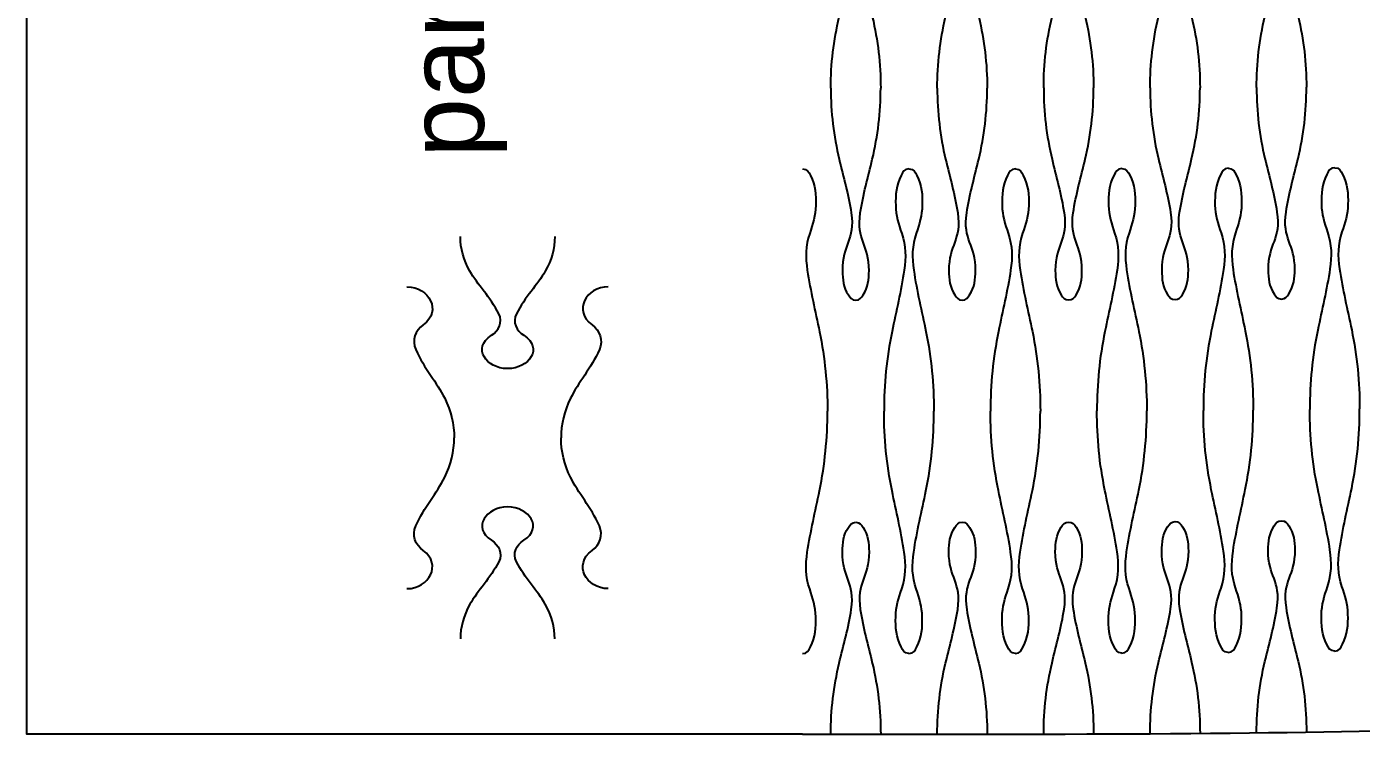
# Model space of a CAD drawing. Header units: millimetres. Extents: x 1 to 583, y -486 to -2.
# Drawn here: x 525.5 to 553.93, y -177.06 to -161.98 of the extents above; entities that cross this region are included whole.
import ezdxf

# ---------------------------------------------------------------- set-up
doc = ezdxf.new("R2010")
doc.units = ezdxf.units.MM
doc.header["$MEASUREMENT"] = 0
doc.layers.add('DEFAULT', color=7, linetype='Continuous')

msp = doc.modelspace()

# ---------------------------------------------------------------- linework, layer by layer
at = {"layer": 'DEFAULT'}
msp.add_lwpolyline([(542.024, -177.059), (525.497, -177.059), (525.497, -135.742), (542.024, -135.742)], dxfattribs=at)
for points, knots in [([(542.626, -163.287), (542.626, -162.77), (542.686, -162.271), (542.805, -161.769), (542.895, -161.389), (543.003, -161.013), (543.062, -160.625), (543.15, -160.046), (542.868, -159.948), (542.875, -159.396), (542.877, -159.21), (542.892, -159.043), (543, -158.878), (543.04, -158.816), (543.073, -158.768), (543.158, -158.768)], [0, 0, 0, 0, 1, 1, 1, 2, 2, 2, 3, 3, 3, 4, 4, 4, 5, 5, 5, 5]), ([(543.158, -158.768), (543.243, -158.768), (543.276, -158.816), (543.316, -158.878), (543.424, -159.044), (543.439, -159.21), (543.441, -159.397), (543.447, -159.947), (543.165, -160.048), (543.254, -160.625), (543.313, -161.013), (543.421, -161.389), (543.511, -161.769), (543.63, -162.271), (543.689, -162.77), (543.689, -163.287)], [0, 0, 0, 0, 1, 1, 1, 2, 2, 2, 3, 3, 3, 4, 4, 4, 5, 5, 5, 5]), ([(544.894, -163.286), (544.894, -162.77), (544.953, -162.271), (545.072, -161.769), (545.162, -161.389), (545.27, -161.013), (545.329, -160.625), (545.418, -160.046), (545.136, -159.948), (545.142, -159.396), (545.144, -159.209), (545.159, -159.043), (545.267, -158.878), (545.307, -158.816), (545.34, -158.767), (545.425, -158.767)], [0, 0, 0, 0, 1, 1, 1, 2, 2, 2, 3, 3, 3, 4, 4, 4, 5, 5, 5, 5]), ([(545.425, -158.767), (545.51, -158.767), (545.543, -158.816), (545.583, -158.878), (545.692, -159.043), (545.706, -159.21), (545.709, -159.396), (545.715, -159.947), (545.433, -160.047), (545.521, -160.625), (545.581, -161.013), (545.688, -161.388), (545.778, -161.769), (545.897, -162.271), (545.957, -162.77), (545.957, -163.286)], [0, 0, 0, 0, 1, 1, 1, 2, 2, 2, 3, 3, 3, 4, 4, 4, 5, 5, 5, 5]), ([(547.161, -163.285), (547.161, -162.769), (547.22, -162.27), (547.339, -161.768), (547.429, -161.387), (547.537, -161.012), (547.597, -160.624), (547.685, -160.045), (547.403, -159.947), (547.409, -159.396), (547.411, -159.209), (547.426, -159.043), (547.534, -158.877), (547.574, -158.816), (547.607, -158.767), (547.692, -158.767)], [0, 0, 0, 0, 1, 1, 1, 2, 2, 2, 3, 3, 3, 4, 4, 4, 5, 5, 5, 5]), ([(547.692, -158.767), (547.778, -158.767), (547.811, -158.815), (547.851, -158.877), (547.959, -159.043), (547.974, -159.209), (547.976, -159.396), (547.982, -159.946), (547.7, -160.046), (547.789, -160.624), (547.848, -161.012), (547.956, -161.387), (548.046, -161.767), (548.165, -162.269), (548.224, -162.768), (548.224, -163.284)], [0, 0, 0, 0, 1, 1, 1, 2, 2, 2, 3, 3, 3, 4, 4, 4, 5, 5, 5, 5]), ([(549.428, -163.282), (549.428, -162.766), (549.488, -162.267), (549.606, -161.765), (549.697, -161.385), (549.805, -161.009), (549.864, -160.621), (549.952, -160.043), (549.67, -159.945), (549.676, -159.394), (549.679, -159.207), (549.694, -159.041), (549.801, -158.876), (549.842, -158.814), (549.875, -158.765), (549.96, -158.765)], [0, 0, 0, 0, 1, 1, 1, 2, 2, 2, 3, 3, 3, 4, 4, 4, 5, 5, 5, 5]), ([(549.96, -158.765), (550.045, -158.765), (550.078, -158.814), (550.118, -158.875), (550.226, -159.041), (550.241, -159.207), (550.243, -159.394), (550.249, -159.944), (549.967, -160.044), (550.056, -160.621), (550.115, -161.009), (550.223, -161.384), (550.313, -161.764), (550.432, -162.265), (550.491, -162.764), (550.491, -163.279)], [0, 0, 0, 0, 1, 1, 1, 2, 2, 2, 3, 3, 3, 4, 4, 4, 5, 5, 5, 5]), ([(551.696, -163.275), (551.696, -162.76), (551.755, -162.261), (551.874, -161.76), (551.964, -161.379), (552.072, -161.004), (552.131, -160.616), (552.22, -160.038), (551.937, -159.942), (551.944, -159.391), (551.946, -159.204), (551.961, -159.038), (552.069, -158.873), (552.109, -158.811), (552.142, -158.763), (552.227, -158.763)], [0, 0, 0, 0, 1, 1, 1, 2, 2, 2, 3, 3, 3, 4, 4, 4, 5, 5, 5, 5]), ([(552.227, -158.763), (552.312, -158.763), (552.345, -158.811), (552.385, -158.872), (552.493, -159.038), (552.508, -159.204), (552.51, -159.39), (552.516, -159.94), (552.234, -160.039), (552.323, -160.616), (552.382, -161.003), (552.49, -161.378), (552.58, -161.757), (552.699, -162.258), (552.758, -162.755), (552.758, -163.27)], [0, 0, 0, 0, 1, 1, 1, 2, 2, 2, 3, 3, 3, 4, 4, 4, 5, 5, 5, 5]), ([(542.626, -163.287), (542.626, -163.803), (542.686, -164.302), (542.805, -164.804), (542.895, -165.185), (543.003, -165.56), (543.062, -165.948), (543.15, -166.527), (542.868, -166.625), (542.875, -167.177), (542.877, -167.364), (542.892, -167.53), (543, -167.696), (543.04, -167.757), (543.073, -167.806), (543.158, -167.806)], [0, 0, 0, 0, 1, 1, 1, 2, 2, 2, 3, 3, 3, 4, 4, 4, 5, 5, 5, 5]), ([(543.158, -167.806), (543.243, -167.806), (543.276, -167.757), (543.316, -167.696), (543.424, -167.53), (543.439, -167.363), (543.441, -167.177), (543.447, -166.626), (543.165, -166.526), (543.254, -165.948), (543.313, -165.56), (543.421, -165.184), (543.511, -164.804), (543.63, -164.302), (543.689, -163.803), (543.689, -163.287)], [0, 0, 0, 0, 1, 1, 1, 2, 2, 2, 3, 3, 3, 4, 4, 4, 5, 5, 5, 5]), ([(544.894, -163.286), (544.894, -163.803), (544.953, -164.302), (545.072, -164.804), (545.162, -165.184), (545.27, -165.56), (545.329, -165.948), (545.418, -166.527), (545.136, -166.625), (545.142, -167.176), (545.144, -167.363), (545.159, -167.529), (545.267, -167.695), (545.307, -167.757), (545.34, -167.805), (545.425, -167.805)], [0, 0, 0, 0, 1, 1, 1, 2, 2, 2, 3, 3, 3, 4, 4, 4, 5, 5, 5, 5]), ([(545.425, -167.805), (545.51, -167.805), (545.543, -167.756), (545.583, -167.695), (545.692, -167.529), (545.706, -167.363), (545.709, -167.176), (545.715, -166.625), (545.433, -166.525), (545.521, -165.947), (545.581, -165.559), (545.688, -165.184), (545.778, -164.803), (545.897, -164.301), (545.957, -163.802), (545.957, -163.286)], [0, 0, 0, 0, 1, 1, 1, 2, 2, 2, 3, 3, 3, 4, 4, 4, 5, 5, 5, 5]), ([(547.161, -163.285), (547.161, -163.801), (547.22, -164.3), (547.339, -164.802), (547.429, -165.182), (547.537, -165.558), (547.597, -165.946), (547.685, -166.525), (547.403, -166.622), (547.409, -167.174), (547.411, -167.361), (547.426, -167.527), (547.534, -167.693), (547.574, -167.754), (547.607, -167.803), (547.692, -167.802)], [0, 0, 0, 0, 1, 1, 1, 2, 2, 2, 3, 3, 3, 4, 4, 4, 5, 5, 5, 5]), ([(547.692, -167.802), (547.778, -167.802), (547.811, -167.754), (547.851, -167.692), (547.959, -167.526), (547.974, -167.36), (547.976, -167.173), (547.982, -166.622), (547.7, -166.523), (547.789, -165.945), (547.848, -165.557), (547.956, -165.182), (548.046, -164.801), (548.165, -164.299), (548.224, -163.8), (548.224, -163.284)], [0, 0, 0, 0, 1, 1, 1, 2, 2, 2, 3, 3, 3, 4, 4, 4, 5, 5, 5, 5]), ([(549.428, -163.282), (549.428, -163.798), (549.488, -164.296), (549.606, -164.798), (549.697, -165.178), (549.805, -165.553), (549.864, -165.94), (549.952, -166.519), (549.67, -166.617), (549.676, -167.169), (549.679, -167.355), (549.693, -167.521), (549.801, -167.686), (549.842, -167.748), (549.875, -167.796), (549.96, -167.796)], [0, 0, 0, 0, 1, 1, 1, 2, 2, 2, 3, 3, 3, 4, 4, 4, 5, 5, 5, 5]), ([(549.96, -167.796), (550.045, -167.795), (550.078, -167.747), (550.118, -167.685), (550.226, -167.519), (550.241, -167.353), (550.243, -167.166), (550.249, -166.616), (549.967, -166.516), (550.056, -165.939), (550.115, -165.551), (550.223, -165.176), (550.313, -164.796), (550.432, -164.294), (550.491, -163.795), (550.491, -163.279)], [0, 0, 0, 0, 1, 1, 1, 2, 2, 2, 3, 3, 3, 4, 4, 4, 5, 5, 5, 5]), ([(551.696, -163.275), (551.696, -163.79), (551.755, -164.288), (551.874, -164.789), (551.964, -165.168), (552.072, -165.542), (552.131, -165.929), (552.22, -166.508), (551.937, -166.605), (551.944, -167.157), (551.946, -167.343), (551.96, -167.509), (552.069, -167.674), (552.109, -167.735), (552.142, -167.783), (552.227, -167.782)], [0, 0, 0, 0, 1, 1, 1, 2, 2, 2, 3, 3, 3, 4, 4, 4, 5, 5, 5, 5]), ([(552.227, -167.782), (552.312, -167.781), (552.345, -167.733), (552.385, -167.671), (552.493, -167.505), (552.508, -167.339), (552.51, -167.152), (552.516, -166.603), (552.235, -166.504), (552.323, -165.928), (552.382, -165.54), (552.49, -165.165), (552.58, -164.785), (552.699, -164.283), (552.758, -163.785), (552.758, -163.27)], [0, 0, 0, 0, 1, 1, 1, 2, 2, 2, 3, 3, 3, 4, 4, 4, 5, 5, 5, 5]), ([(542.024, -177.059), (553.829, -177.059), (559.732, -177.059), (565.634, -176.026), (571.537, -174.993), (577.439, -172.928), (583.342, -164.664)], [0, 0, 0, 0, 1, 1, 1, 2, 2, 2, 2]), ([(542.024, -165.008), (542.128, -165.008), (542.152, -165.076), (542.191, -165.15), (542.302, -165.359), (542.312, -165.565), (542.307, -165.791), (542.302, -166), (542.245, -166.19), (542.178, -166.384), (542.086, -166.649), (542.085, -166.898), (542.126, -167.169), (542.192, -167.61), (542.297, -168.042), (542.386, -168.479), (542.5, -169.04), (542.556, -169.6), (542.556, -170.173)], [0, 0, 0, 0, 1, 1, 1, 2, 2, 2, 3, 3, 3, 4, 4, 4, 5, 5, 5, 6, 6, 6, 6]), ([(544.292, -165.008), (544.188, -165.008), (544.163, -165.076), (544.125, -165.15), (544.014, -165.359), (544.003, -165.565), (544.009, -165.791), (544.014, -166), (544.071, -166.19), (544.138, -166.384), (544.229, -166.649), (544.231, -166.898), (544.19, -167.169), (544.124, -167.61), (544.019, -168.042), (543.93, -168.478), (543.815, -169.04), (543.76, -169.6), (543.76, -170.173)], [0, 0, 0, 0, 1, 1, 1, 2, 2, 2, 3, 3, 3, 4, 4, 4, 5, 5, 5, 6, 6, 6, 6]), ([(544.292, -165.008), (544.395, -165.008), (544.42, -165.076), (544.458, -165.15), (544.569, -165.359), (544.58, -165.565), (544.574, -165.79), (544.57, -166), (544.512, -166.19), (544.445, -166.383), (544.354, -166.649), (544.352, -166.897), (544.393, -167.169), (544.459, -167.61), (544.564, -168.042), (544.653, -168.478), (544.768, -169.04), (544.823, -169.599), (544.823, -170.172)], [0, 0, 0, 0, 1, 1, 1, 2, 2, 2, 3, 3, 3, 4, 4, 4, 5, 5, 5, 6, 6, 6, 6]), ([(546.559, -165.007), (546.455, -165.007), (546.431, -165.075), (546.392, -165.149), (546.282, -165.358), (546.271, -165.564), (546.276, -165.79), (546.281, -165.999), (546.338, -166.189), (546.405, -166.382), (546.497, -166.648), (546.498, -166.896), (546.457, -167.168), (546.391, -167.609), (546.286, -168.041), (546.197, -168.477), (546.083, -169.039), (546.027, -169.598), (546.027, -170.172)], [0, 0, 0, 0, 1, 1, 1, 2, 2, 2, 3, 3, 3, 4, 4, 4, 5, 5, 5, 6, 6, 6, 6]), ([(546.559, -165.007), (546.662, -165.007), (546.687, -165.075), (546.726, -165.148), (546.836, -165.358), (546.847, -165.563), (546.842, -165.789), (546.837, -165.999), (546.779, -166.188), (546.712, -166.382), (546.621, -166.647), (546.62, -166.896), (546.66, -167.167), (546.726, -167.608), (546.831, -168.041), (546.92, -168.476), (547.035, -169.038), (547.09, -169.597), (547.09, -170.17)], [0, 0, 0, 0, 1, 1, 1, 2, 2, 2, 3, 3, 3, 4, 4, 4, 5, 5, 5, 6, 6, 6, 6]), ([(548.826, -165.004), (548.723, -165.004), (548.698, -165.072), (548.659, -165.146), (548.549, -165.355), (548.538, -165.561), (548.543, -165.787), (548.548, -165.996), (548.606, -166.185), (548.673, -166.379), (548.764, -166.644), (548.765, -166.893), (548.725, -167.164), (548.659, -167.605), (548.554, -168.037), (548.465, -168.473), (548.35, -169.035), (548.295, -169.594), (548.295, -170.167)], [0, 0, 0, 0, 1, 1, 1, 2, 2, 2, 3, 3, 3, 4, 4, 4, 5, 5, 5, 6, 6, 6, 6]), ([(548.826, -165.004), (548.929, -165.004), (548.954, -165.072), (548.993, -165.145), (549.104, -165.354), (549.114, -165.56), (549.109, -165.785), (549.104, -165.995), (549.046, -166.184), (548.98, -166.378), (548.888, -166.643), (548.887, -166.892), (548.928, -167.163), (548.993, -167.604), (549.099, -168.036), (549.188, -168.471), (549.302, -169.032), (549.358, -169.591), (549.358, -170.164)], [0, 0, 0, 0, 1, 1, 1, 2, 2, 2, 3, 3, 3, 4, 4, 4, 5, 5, 5, 6, 6, 6, 6]), ([(551.093, -164.997), (550.99, -164.997), (550.965, -165.066), (550.926, -165.139), (550.816, -165.348), (550.805, -165.554), (550.81, -165.78), (550.815, -165.989), (550.873, -166.178), (550.94, -166.371), (551.031, -166.636), (551.033, -166.885), (550.992, -167.156), (550.926, -167.596), (550.821, -168.029), (550.732, -168.465), (550.617, -169.026), (550.562, -169.585), (550.562, -170.158)], [0, 0, 0, 0, 1, 1, 1, 2, 2, 2, 3, 3, 3, 4, 4, 4, 5, 5, 5, 6, 6, 6, 6]), ([(551.093, -164.997), (551.197, -164.997), (551.222, -165.064), (551.26, -165.138), (551.371, -165.346), (551.382, -165.551), (551.376, -165.777), (551.371, -165.986), (551.314, -166.176), (551.247, -166.37), (551.156, -166.635), (551.154, -166.883), (551.195, -167.154), (551.261, -167.594), (551.366, -168.025), (551.455, -168.46), (551.57, -169.02), (551.625, -169.578), (551.625, -170.15)], [0, 0, 0, 0, 1, 1, 1, 2, 2, 2, 3, 3, 3, 4, 4, 4, 5, 5, 5, 6, 6, 6, 6]), ([(553.36, -164.984), (553.257, -164.984), (553.232, -165.052), (553.194, -165.126), (553.083, -165.335), (553.072, -165.54), (553.078, -165.766), (553.082, -165.975), (553.14, -166.163), (553.207, -166.356), (553.298, -166.621), (553.3, -166.869), (553.259, -167.139), (553.193, -167.58), (553.088, -168.012), (552.999, -168.447), (552.884, -169.008), (552.829, -169.566), (552.829, -170.139)], [0, 0, 0, 0, 1, 1, 1, 2, 2, 2, 3, 3, 3, 4, 4, 4, 5, 5, 5, 6, 6, 6, 6]), ([(553.36, -164.984), (553.463, -164.983), (553.489, -165.05), (553.527, -165.123), (553.638, -165.332), (553.649, -165.536), (553.643, -165.761), (553.638, -165.97), (553.581, -166.16), (553.514, -166.353), (553.423, -166.618), (553.421, -166.866), (553.462, -167.137), (553.528, -167.576), (553.633, -168.006), (553.722, -168.439), (553.837, -168.998), (553.892, -169.554), (553.892, -170.125)], [0, 0, 0, 0, 1, 1, 1, 2, 2, 2, 3, 3, 3, 4, 4, 4, 5, 5, 5, 6, 6, 6, 6]), ([(535.741, -169.265), (535.286, -169.265), (534.973, -168.823), (535.396, -168.556), (535.554, -168.456), (535.647, -168.277), (535.554, -168.096), (535.373, -167.745), (535.104, -167.479), (534.937, -167.188), (534.804, -166.954), (534.736, -166.703), (534.736, -166.452)], [0, 0, 0, 0, 1, 1, 1, 2, 2, 2, 3, 3, 3, 4, 4, 4, 4]), ([(536.746, -166.452), (536.746, -166.703), (536.679, -166.954), (536.545, -167.188), (536.379, -167.479), (536.11, -167.745), (535.929, -168.096), (535.836, -168.277), (535.929, -168.456), (536.086, -168.556), (536.51, -168.823), (536.197, -169.265), (535.741, -169.265)], [0, 0, 0, 0, 1, 1, 1, 2, 2, 2, 3, 3, 3, 4, 4, 4, 4]), ([(533.598, -167.523), (534.072, -167.523), (534.35, -168.041), (533.943, -168.334), (533.775, -168.455), (533.697, -168.663), (533.785, -168.859), (533.966, -169.261), (534.235, -169.564), (534.402, -169.897), (534.536, -170.165), (534.603, -170.452), (534.603, -170.739)], [0, 0, 0, 0, 1, 1, 1, 2, 2, 2, 3, 3, 3, 4, 4, 4, 4]), ([(537.885, -167.523), (537.411, -167.523), (537.133, -168.041), (537.54, -168.334), (537.708, -168.455), (537.786, -168.663), (537.698, -168.859), (537.517, -169.261), (537.247, -169.564), (537.081, -169.897), (536.947, -170.165), (536.88, -170.452), (536.88, -170.739)], [0, 0, 0, 0, 1, 1, 1, 2, 2, 2, 3, 3, 3, 4, 4, 4, 4]), ([(542.024, -175.338), (542.128, -175.338), (542.152, -175.27), (542.191, -175.196), (542.302, -174.987), (542.312, -174.781), (542.307, -174.555), (542.302, -174.346), (542.245, -174.156), (542.178, -173.962), (542.086, -173.697), (542.085, -173.448), (542.126, -173.177), (542.192, -172.736), (542.297, -172.304), (542.386, -171.867), (542.5, -171.306), (542.556, -170.746), (542.556, -170.173)], [0, 0, 0, 0, 1, 1, 1, 2, 2, 2, 3, 3, 3, 4, 4, 4, 5, 5, 5, 6, 6, 6, 6]), ([(544.292, -175.337), (544.188, -175.337), (544.163, -175.269), (544.125, -175.196), (544.014, -174.986), (544.003, -174.781), (544.009, -174.555), (544.014, -174.345), (544.071, -174.156), (544.138, -173.962), (544.229, -173.697), (544.231, -173.448), (544.19, -173.177), (544.124, -172.736), (544.019, -172.303), (543.93, -171.867), (543.815, -171.305), (543.76, -170.746), (543.76, -170.173)], [0, 0, 0, 0, 1, 1, 1, 2, 2, 2, 3, 3, 3, 4, 4, 4, 5, 5, 5, 6, 6, 6, 6]), ([(544.292, -175.337), (544.395, -175.337), (544.42, -175.269), (544.458, -175.196), (544.569, -174.986), (544.58, -174.781), (544.574, -174.555), (544.57, -174.345), (544.512, -174.156), (544.445, -173.962), (544.354, -173.697), (544.352, -173.448), (544.393, -173.177), (544.459, -172.735), (544.564, -172.303), (544.653, -171.867), (544.768, -171.305), (544.823, -170.746), (544.823, -170.172)], [0, 0, 0, 0, 1, 1, 1, 2, 2, 2, 3, 3, 3, 4, 4, 4, 5, 5, 5, 6, 6, 6, 6]), ([(546.559, -175.335), (546.455, -175.335), (546.431, -175.267), (546.392, -175.194), (546.281, -174.984), (546.271, -174.779), (546.276, -174.553), (546.281, -174.344), (546.338, -174.154), (546.405, -173.96), (546.497, -173.695), (546.498, -173.446), (546.457, -173.175), (546.391, -172.734), (546.286, -172.302), (546.197, -171.866), (546.083, -171.304), (546.027, -170.745), (546.027, -170.172)], [0, 0, 0, 0, 1, 1, 1, 2, 2, 2, 3, 3, 3, 4, 4, 4, 5, 5, 5, 6, 6, 6, 6]), ([(546.559, -175.335), (546.662, -175.335), (546.687, -175.267), (546.726, -175.193), (546.836, -174.984), (546.847, -174.778), (546.842, -174.552), (546.837, -174.343), (546.779, -174.153), (546.712, -173.96), (546.621, -173.695), (546.62, -173.446), (546.66, -173.175), (546.726, -172.733), (546.831, -172.301), (546.92, -171.864), (547.035, -171.303), (547.09, -170.743), (547.09, -170.17)], [0, 0, 0, 0, 1, 1, 1, 2, 2, 2, 3, 3, 3, 4, 4, 4, 5, 5, 5, 6, 6, 6, 6]), ([(548.826, -175.329), (548.723, -175.329), (548.698, -175.261), (548.659, -175.188), (548.549, -174.978), (548.538, -174.773), (548.543, -174.547), (548.548, -174.338), (548.606, -174.148), (548.673, -173.954), (548.764, -173.689), (548.765, -173.44), (548.725, -173.169), (548.659, -172.728), (548.554, -172.296), (548.465, -171.861), (548.35, -171.299), (548.295, -170.74), (548.295, -170.167)], [0, 0, 0, 0, 1, 1, 1, 2, 2, 2, 3, 3, 3, 4, 4, 4, 5, 5, 5, 6, 6, 6, 6]), ([(548.826, -175.329), (548.93, -175.328), (548.954, -175.26), (548.993, -175.186), (549.103, -174.976), (549.114, -174.771), (549.109, -174.545), (549.104, -174.335), (549.047, -174.146), (548.98, -173.953), (548.888, -173.688), (548.887, -173.439), (548.928, -173.168), (548.994, -172.727), (549.099, -172.294), (549.188, -171.858), (549.302, -171.296), (549.358, -170.737), (549.358, -170.164)], [0, 0, 0, 0, 1, 1, 1, 2, 2, 2, 3, 3, 3, 4, 4, 4, 5, 5, 5, 6, 6, 6, 6]), ([(551.093, -175.313), (550.99, -175.314), (550.965, -175.246), (550.926, -175.173), (550.816, -174.964), (550.805, -174.759), (550.81, -174.534), (550.815, -174.324), (550.873, -174.135), (550.94, -173.941), (551.031, -173.676), (551.033, -173.427), (550.992, -173.156), (550.926, -172.716), (550.821, -172.284), (550.732, -171.849), (550.617, -171.288), (550.562, -170.73), (550.562, -170.158)], [0, 0, 0, 0, 1, 1, 1, 2, 2, 2, 3, 3, 3, 4, 4, 4, 5, 5, 5, 6, 6, 6, 6]), ([(551.093, -175.313), (551.197, -175.312), (551.222, -175.244), (551.26, -175.17), (551.37, -174.96), (551.382, -174.754), (551.376, -174.528), (551.371, -174.32), (551.314, -174.131), (551.247, -173.938), (551.155, -173.673), (551.154, -173.425), (551.195, -173.154), (551.261, -172.713), (551.366, -172.28), (551.455, -171.844), (551.569, -171.282), (551.625, -170.723), (551.625, -170.15)], [0, 0, 0, 0, 1, 1, 1, 2, 2, 2, 3, 3, 3, 4, 4, 4, 5, 5, 5, 6, 6, 6, 6]), ([(553.36, -175.284), (553.258, -175.285), (553.232, -175.218), (553.194, -175.145), (553.083, -174.936), (553.072, -174.732), (553.078, -174.507), (553.083, -174.298), (553.14, -174.108), (553.207, -173.914), (553.298, -173.65), (553.3, -173.401), (553.259, -173.13), (553.193, -172.691), (553.088, -172.261), (552.999, -171.827), (552.884, -171.267), (552.829, -170.71), (552.829, -170.139)], [0, 0, 0, 0, 1, 1, 1, 2, 2, 2, 3, 3, 3, 4, 4, 4, 5, 5, 5, 6, 6, 6, 6]), ([(553.36, -175.284), (553.464, -175.281), (553.489, -175.213), (553.527, -175.139), (553.637, -174.929), (553.649, -174.723), (553.643, -174.498), (553.638, -174.289), (553.581, -174.101), (553.514, -173.909), (553.422, -173.645), (553.421, -173.397), (553.462, -173.127), (553.528, -172.686), (553.633, -172.253), (553.722, -171.817), (553.836, -171.256), (553.892, -170.697), (553.892, -170.125)], [0, 0, 0, 0, 1, 1, 1, 2, 2, 2, 3, 3, 3, 4, 4, 4, 5, 5, 5, 6, 6, 6, 6]), ([(533.598, -173.954), (534.072, -173.954), (534.35, -173.437), (533.943, -173.144), (533.775, -173.023), (533.697, -172.815), (533.785, -172.618), (533.966, -172.217), (534.235, -171.914), (534.402, -171.581), (534.536, -171.313), (534.603, -171.026), (534.603, -170.739)], [0, 0, 0, 0, 1, 1, 1, 2, 2, 2, 3, 3, 3, 4, 4, 4, 4]), ([(537.885, -173.954), (537.411, -173.954), (537.133, -173.437), (537.54, -173.144), (537.708, -173.023), (537.786, -172.815), (537.698, -172.618), (537.517, -172.217), (537.247, -171.914), (537.081, -171.581), (536.947, -171.313), (536.88, -171.026), (536.88, -170.739)], [0, 0, 0, 0, 1, 1, 1, 2, 2, 2, 3, 3, 3, 4, 4, 4, 4]), ([(535.741, -172.213), (535.286, -172.213), (534.973, -172.655), (535.396, -172.922), (535.554, -173.022), (535.647, -173.201), (535.554, -173.382), (535.373, -173.733), (535.104, -173.998), (534.937, -174.289), (534.804, -174.524), (534.736, -174.775), (534.736, -175.026)], [0, 0, 0, 0, 1, 1, 1, 2, 2, 2, 3, 3, 3, 4, 4, 4, 4]), ([(536.746, -175.026), (536.746, -174.775), (536.679, -174.524), (536.545, -174.289), (536.379, -173.998), (536.11, -173.733), (535.929, -173.382), (535.836, -173.201), (535.929, -173.022), (536.086, -172.922), (536.51, -172.655), (536.197, -172.213), (535.741, -172.213)], [0, 0, 0, 0, 1, 1, 1, 2, 2, 2, 3, 3, 3, 4, 4, 4, 4]), ([(542.626, -177.059), (542.626, -176.543), (542.686, -176.044), (542.805, -175.542), (542.895, -175.161), (543.003, -174.786), (543.062, -174.397), (543.15, -173.819), (542.868, -173.72), (542.875, -173.169), (542.877, -172.982), (542.892, -172.816), (543, -172.65), (543.04, -172.589), (543.073, -172.54), (543.158, -172.54)], [0, 0, 0, 0, 1, 1, 1, 2, 2, 2, 3, 3, 3, 4, 4, 4, 5, 5, 5, 5]), ([(543.158, -172.54), (543.243, -172.54), (543.276, -172.589), (543.316, -172.65), (543.424, -172.816), (543.439, -172.982), (543.441, -173.169), (543.447, -173.72), (543.165, -173.82), (543.254, -174.398), (543.313, -174.786), (543.421, -175.161), (543.511, -175.542), (543.63, -176.044), (543.689, -176.543), (543.689, -177.059)], [0, 0, 0, 0, 1, 1, 1, 2, 2, 2, 3, 3, 3, 4, 4, 4, 5, 5, 5, 5]), ([(544.894, -177.058), (544.894, -176.542), (544.953, -176.043), (545.072, -175.541), (545.162, -175.16), (545.27, -174.785), (545.329, -174.396), (545.418, -173.818), (545.136, -173.72), (545.142, -173.168), (545.144, -172.981), (545.159, -172.815), (545.267, -172.649), (545.307, -172.588), (545.34, -172.539), (545.425, -172.539)], [0, 0, 0, 0, 1, 1, 1, 2, 2, 2, 3, 3, 3, 4, 4, 4, 5, 5, 5, 5]), ([(545.425, -172.539), (545.51, -172.539), (545.543, -172.588), (545.583, -172.649), (545.692, -172.815), (545.706, -172.981), (545.709, -173.168), (545.715, -173.718), (545.433, -173.819), (545.521, -174.396), (545.581, -174.785), (545.688, -175.16), (545.778, -175.54), (545.897, -176.042), (545.957, -176.541), (545.957, -177.057)], [0, 0, 0, 0, 1, 1, 1, 2, 2, 2, 3, 3, 3, 4, 4, 4, 5, 5, 5, 5]), ([(547.161, -177.055), (547.161, -176.538), (547.22, -176.039), (547.339, -175.537), (547.429, -175.156), (547.537, -174.781), (547.597, -174.392), (547.685, -173.814), (547.403, -173.716), (547.409, -173.165), (547.411, -172.978), (547.426, -172.811), (547.534, -172.646), (547.574, -172.584), (547.607, -172.535), (547.692, -172.535)], [0, 0, 0, 0, 1, 1, 1, 2, 2, 2, 3, 3, 3, 4, 4, 4, 5, 5, 5, 5]), ([(547.692, -172.535), (547.778, -172.535), (547.811, -172.584), (547.851, -172.645), (547.959, -172.811), (547.974, -172.977), (547.976, -173.163), (547.982, -173.714), (547.7, -173.814), (547.789, -174.392), (547.848, -174.78), (547.956, -175.155), (548.046, -175.535), (548.165, -176.037), (548.224, -176.535), (548.224, -177.051)], [0, 0, 0, 0, 1, 1, 1, 2, 2, 2, 3, 3, 3, 4, 4, 4, 5, 5, 5, 5]), ([(549.428, -177.045), (549.428, -176.529), (549.488, -176.029), (549.606, -175.527), (549.697, -175.147), (549.805, -174.771), (549.864, -174.382), (549.952, -173.804), (549.67, -173.707), (549.676, -173.156), (549.679, -172.969), (549.694, -172.803), (549.801, -172.637), (549.841, -172.575), (549.874, -172.526), (549.96, -172.526)], [0, 0, 0, 0, 1, 1, 1, 2, 2, 2, 3, 3, 3, 4, 4, 4, 5, 5, 5, 5]), ([(549.96, -172.526), (550.045, -172.525), (550.078, -172.574), (550.118, -172.635), (550.226, -172.8), (550.241, -172.966), (550.243, -173.153), (550.249, -173.704), (549.967, -173.803), (550.056, -174.381), (550.115, -174.769), (550.223, -175.143), (550.313, -175.522), (550.432, -176.024), (550.491, -176.522), (550.491, -177.037)], [0, 0, 0, 0, 1, 1, 1, 2, 2, 2, 3, 3, 3, 4, 4, 4, 5, 5, 5, 5]), ([(551.696, -177.024), (551.696, -176.508), (551.755, -176.009), (551.874, -175.507), (551.964, -175.126), (552.072, -174.75), (552.131, -174.361), (552.219, -173.784), (551.937, -173.688), (551.944, -173.138), (551.946, -172.951), (551.961, -172.784), (552.069, -172.618), (552.109, -172.557), (552.142, -172.508), (552.227, -172.507)], [0, 0, 0, 0, 1, 1, 1, 2, 2, 2, 3, 3, 3, 4, 4, 4, 5, 5, 5, 5]), ([(552.227, -172.507), (552.312, -172.506), (552.345, -172.554), (552.385, -172.615), (552.494, -172.78), (552.508, -172.945), (552.51, -173.132), (552.516, -173.682), (552.234, -173.781), (552.323, -174.359), (552.382, -174.746), (552.49, -175.119), (552.58, -175.498), (552.699, -175.998), (552.758, -176.495), (552.758, -177.009)], [0, 0, 0, 0, 1, 1, 1, 2, 2, 2, 3, 3, 3, 4, 4, 4, 5, 5, 5, 5])]:
    msp.add_open_spline(points, degree=3, knots=knots, dxfattribs=at)

# ---------------------------------------------------------------- texts
at = {"layer": 'DEFAULT', "color": 7, "insert": (535.731, -164.771), "char_height": 1.63767, "attachment_point": 7, "rotation": 90}
msp.add_mtext('\\fHelvetica 25 Ultra Light|b0|i0|c0|p34;\\W1;parametric kerf #7', dxfattribs=at)

doc.saveas('drawing.dxf')
